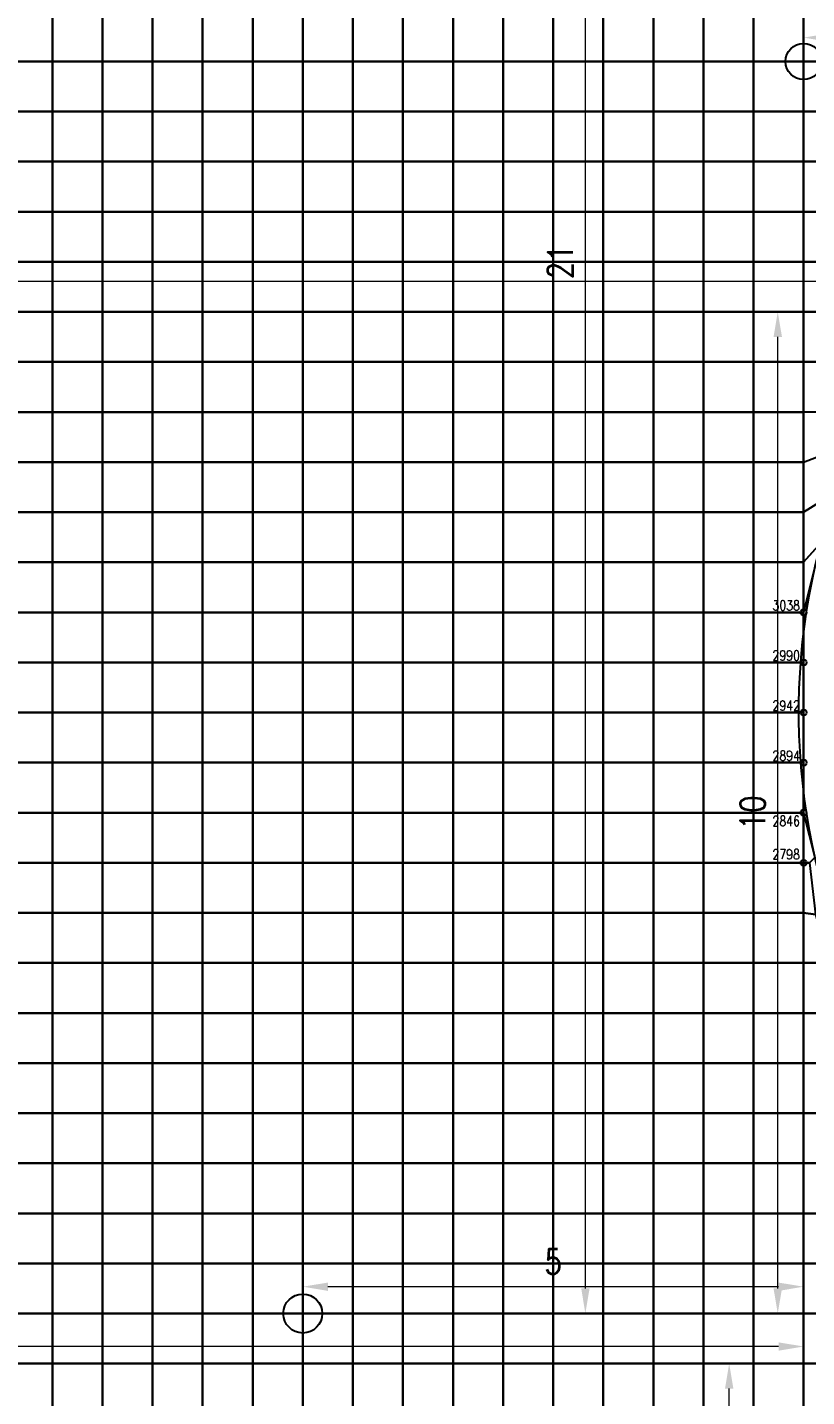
# Model space of a CAD drawing. Header units: millimetres. Extents: x -66 to 79, y -30 to 113.
# Drawn here: x -14.25 to -6.47, y 84.82 to 98.49 of the extents above; entities that cross this region are included whole.
import ezdxf

# ---------------------------------------------------------------- set-up
doc = ezdxf.new("R2010")
doc.units = ezdxf.units.MM
doc.layers.get('Defpoints').update_dxf_attribs({"color": 181})
for name, color, linetype in [('interface_blocks', 240, 'Continuous'), ('Main_blokcs', 3, 'Continuous'), ('master_slave_nodes', 11, 'Continuous'), ('reg_small', 4, 'Continuous'), ('Stitch', 10, 'Continuous')]:
    doc.layers.add(name, color=color, linetype=linetype)
doc.styles.add('ROMANS', font='ROMANS.shx', dxfattribs={"width": 0.8})
doc.dimstyles.new('DIM_0.1', dxfattribs={"dimscale": 0.1, "dimtxt": 2.5, "dimasz": 2.5, "dimexe": 1.25, "dimexo": 1.25, "dimgap": 1.25, "dimtad": 1, "dimdec": 3, "dimzin": 11, "dimdsep": 46, "dimtxsty": 'ROMANS', "dimcen": 0, "dimclrd": 1, "dimclre": 1, "dimclrt": 7, "dimadec": 4, "dimazin": 3, "dimtfac": 1, "dimtdec": 3, "dimtofl": 0, "dimtmove": 2, "dimatfit": 3, "dimfxl": 1, "dimfrac": 2, "dimtolj": 1, "dimtzin": 11, "dimlwd": 0, "dimlwe": 0, "dimarcsym": 0})

# ---------------------------------------------------------------- blocks, each defined once
blk = doc.blocks.new('*D13')
at = {"color": 1, "lineweight": 0, "transparency": 16777216}
for p, q in [((-6.625, 85.151), (-7.368, 85.151)), ((-7.243, 76.401), (-7.243, 84.901)), ((-6.625, 76.151), (-7.368, 76.151))]:
    blk.add_line(p, q, dxfattribs=at)
at = {"color": 1, "transparency": 16777216}
for points in [[(-7.285, 84.901), (-7.201, 84.901), (-7.243, 85.151)], [(-7.285, 76.401), (-7.201, 76.401), (-7.243, 76.151)]]:
    blk.add_solid(points, dxfattribs=at)
at = {"layer": 'Defpoints', "color": 0, "transparency": 16777216}
for p in [(-7.243, 85.151), (-6.5, 85.151), (-6.5, 76.151)]:
    blk.add_point(p, dxfattribs=at)
at = {"color": 7, "transparency": 16777216, "insert": (-7.493, 80.651), "char_height": 0.25, "attachment_point": 5, "rotation": 90, "style": 'ROMANS'}
blk.add_mtext('\\A1;9', dxfattribs=at)
blk = doc.blocks.new('*D14')
at = {"color": 1, "lineweight": 0, "transparency": 16777216}
for p, q in [((-6.5, 98.276), (-6.5, 98.514)), ((0, 98.276), (0, 98.514)), ((-6.25, 98.389), (-0.25, 98.389))]:
    blk.add_line(p, q, dxfattribs=at)
at = {"color": 1, "transparency": 16777216}
for points in [[(-6.25, 98.43), (-6.25, 98.347), (-6.5, 98.389)], [(-0.25, 98.43), (-0.25, 98.347), (0, 98.389)]]:
    blk.add_solid(points, dxfattribs=at)
at = {"layer": 'Defpoints', "color": 0, "transparency": 16777216}
for p in [(0, 98.389), (-6.5, 98.151), (0, 98.151)]:
    blk.add_point(p, dxfattribs=at)
at = {"color": 7, "transparency": 16777216, "insert": (-3.25, 98.639), "char_height": 0.25, "attachment_point": 5, "style": 'ROMANS'}
blk.add_mtext('\\A1;6.5', dxfattribs=at)
blk = doc.blocks.new('*D21')
at = {"color": 1, "lineweight": 0, "transparency": 16777216}
for p, q in [((-6.625, 95.651), (-6.883, 95.651)), ((-6.758, 85.901), (-6.758, 95.401)), ((-6.625, 85.651), (-6.883, 85.651))]:
    blk.add_line(p, q, dxfattribs=at)
at = {"color": 1, "transparency": 16777216}
for points in [[(-6.8, 95.401), (-6.716, 95.401), (-6.758, 95.651)], [(-6.8, 85.901), (-6.716, 85.901), (-6.758, 85.651)]]:
    blk.add_solid(points, dxfattribs=at)
at = {"layer": 'Defpoints', "color": 0, "transparency": 16777216}
for p in [(-6.758, 95.651), (-6.5, 95.651), (-6.5, 85.651)]:
    blk.add_point(p, dxfattribs=at)
at = {"color": 7, "transparency": 16777216, "insert": (-7.008, 90.651), "char_height": 0.25, "attachment_point": 5, "rotation": 90, "style": 'ROMANS'}
blk.add_mtext('\\A1;10', dxfattribs=at)
blk = doc.blocks.new('*D25')
at = {"color": 1, "lineweight": 0, "transparency": 16777216}
for p, q in [((-30, 85.526), (-30, 85.197)), ((-6.5, 85.526), (-6.5, 85.197)), ((-6.75, 85.322), (-29.75, 85.322))]:
    blk.add_line(p, q, dxfattribs=at)
at = {"color": 1, "transparency": 16777216}
for points in [[(-29.75, 85.363), (-29.75, 85.28), (-30, 85.322)], [(-6.75, 85.363), (-6.75, 85.28), (-6.5, 85.322)]]:
    blk.add_solid(points, dxfattribs=at)
at = {"layer": 'Defpoints', "color": 0, "transparency": 16777216}
for p in [(-30, 85.651), (-6.5, 85.651), (-30, 85.322)]:
    blk.add_point(p, dxfattribs=at)
at = {"color": 7, "transparency": 16777216, "insert": (-18.25, 85.572), "char_height": 0.25, "attachment_point": 5, "style": 'ROMANS'}
blk.add_mtext('\\A1;23.5', dxfattribs=at)
blk = doc.blocks.new('*D38')
at = {"color": 1, "lineweight": 0, "transparency": 16777216}
for p, q in [((-30, 96.026), (-30, 95.831)), ((-5, 96.026), (-5, 95.831)), ((-29.75, 95.956), (-5.25, 95.956))]:
    blk.add_line(p, q, dxfattribs=at)
at = {"color": 1, "transparency": 16777216}
for points in [[(-29.75, 95.997), (-29.75, 95.914), (-30, 95.956)], [(-5.25, 95.997), (-5.25, 95.914), (-5, 95.956)]]:
    blk.add_solid(points, dxfattribs=at)
at = {"layer": 'Defpoints', "color": 0, "transparency": 16777216}
for p in [(-30, 96.151), (-5, 96.151), (-5, 95.956)]:
    blk.add_point(p, dxfattribs=at)
at = {"color": 7, "transparency": 16777216, "insert": (-17.5, 96.206), "char_height": 0.25, "attachment_point": 5, "style": 'ROMANS'}
blk.add_mtext('\\A1;25', dxfattribs=at)
blk = doc.blocks.new('*D39')
at = {"layer": 'Defpoints', "color": 0, "transparency": 16777216}
for p in [(-11.5, 85.919), (-11.5, 85.651), (-6.5, 85.651)]:
    blk.add_point(p, dxfattribs=at)
at = {"layer": 'master_slave_nodes', "color": 1, "lineweight": 0, "transparency": 16777216}
for p, q in [((-11.5, 85.776), (-11.5, 86.044)), ((-6.5, 85.776), (-6.5, 86.044)), ((-6.75, 85.919), (-11.25, 85.919))]:
    blk.add_line(p, q, dxfattribs=at)
at = {"layer": 'master_slave_nodes', "color": 1, "transparency": 16777216}
for points in [[(-11.25, 85.96), (-11.25, 85.877), (-11.5, 85.919)], [(-6.75, 85.96), (-6.75, 85.877), (-6.5, 85.919)]]:
    blk.add_solid(points, dxfattribs=at)
at = {"layer": 'master_slave_nodes', "color": 7, "transparency": 16777216, "insert": (-9, 86.169), "char_height": 0.25, "attachment_point": 5, "style": 'ROMANS'}
blk.add_mtext('\\A1;5', dxfattribs=at)
blk = doc.blocks.new('*D40')
at = {"layer": 'Defpoints', "color": 0, "transparency": 16777216}
for p in [(-8.679, 106.651), (-6.5, 106.651), (-6.5, 85.651)]:
    blk.add_point(p, dxfattribs=at)
at = {"layer": 'master_slave_nodes', "color": 1, "lineweight": 0, "transparency": 16777216}
for p, q in [((-6.625, 106.651), (-8.804, 106.651)), ((-8.679, 85.901), (-8.679, 106.401)), ((-6.625, 85.651), (-8.804, 85.651))]:
    blk.add_line(p, q, dxfattribs=at)
at = {"layer": 'master_slave_nodes', "color": 1, "transparency": 16777216}
for points in [[(-8.72, 106.401), (-8.637, 106.401), (-8.679, 106.651)], [(-8.72, 85.901), (-8.637, 85.901), (-8.679, 85.651)]]:
    blk.add_solid(points, dxfattribs=at)
at = {"layer": 'master_slave_nodes', "color": 7, "transparency": 16777216, "insert": (-8.929, 96.151), "char_height": 0.25, "attachment_point": 5, "rotation": 90, "style": 'ROMANS'}
blk.add_mtext('\\A1;21', dxfattribs=at)

msp = doc.modelspace()

# ---------------------------------------------------------------- hatches: boundary and pattern name
at = {"layer": 'interface_blocks'}
h = msp.add_hatch(dxfattribs=at)
h.set_pattern_fill('ANGLE', color=256)
h.set_pattern_definition([(0, (0, 66.651), (0, 6.985), [5.08, -1.905]), (90, (0, 66.651), (-6.985, 4e-16), [5.08, -1.905])])
h.paths.add_polyline_path([(-6.4149, 90.191, -0.0889675), (-6.4176, 90.2011), (-7, 90.1508), (-6.5, 90.1508)])

# ---------------------------------------------------------------- linework, layer by layer
for points in [[(-14.5, 98.6508), (-14, 98.6508), (-14, 98.1508), (-14.5, 98.1508)], [(-14, 98.6508), (-13.5, 98.6508), (-13.5, 98.1508), (-14, 98.1508)], [(-13.5, 98.6508), (-13, 98.6508), (-13, 98.1508), (-13.5, 98.1508)], [(-13, 98.6508), (-12.5, 98.6508), (-12.5, 98.1508), (-13, 98.1508)], [(-12.5, 98.6508), (-12, 98.6508), (-12, 98.1508), (-12.5, 98.1508)], [(-12, 98.6508), (-11.5, 98.6508), (-11.5, 98.1508), (-12, 98.1508)], [(-11.5, 98.6508), (-11, 98.6508), (-11, 98.1508), (-11.5, 98.1508)], [(-11, 98.6508), (-10.5, 98.6508), (-10.5, 98.1508), (-11, 98.1508)], [(-10.5, 98.6508), (-10, 98.6508), (-10, 98.1508), (-10.5, 98.1508)], [(-10, 98.6508), (-9.5, 98.6508), (-9.5, 98.1508), (-10, 98.1508)], [(-9.5, 98.6508), (-9, 98.6508), (-9, 98.1508), (-9.5, 98.1508)], [(-9, 98.6508), (-8.5, 98.6508), (-8.5, 98.1508), (-9, 98.1508)], [(-8.5, 98.6508), (-8, 98.6508), (-8, 98.1508), (-8.5, 98.1508)], [(-8, 98.6508), (-7.5, 98.6508), (-7.5, 98.1508), (-8, 98.1508)], [(-7.5, 98.6508), (-7, 98.6508), (-7, 98.1508), (-7.5, 98.1508)], [(-6.5, 98.6508), (-6, 98.6508), (-6, 98.1508), (-6.5, 98.1508)], [(-14.5, 98.1508), (-14, 98.1508), (-14, 97.6508), (-14.5, 97.6508)], [(-14, 98.1508), (-13.5, 98.1508), (-13.5, 97.6508), (-14, 97.6508)], [(-13.5, 98.1508), (-13, 98.1508), (-13, 97.6508), (-13.5, 97.6508)], [(-13, 98.1508), (-12.5, 98.1508), (-12.5, 97.6508), (-13, 97.6508)], [(-12.5, 98.1508), (-12, 98.1508), (-12, 97.6508), (-12.5, 97.6508)], [(-12, 98.1508), (-11.5, 98.1508), (-11.5, 97.6508), (-12, 97.6508)], [(-11.5, 98.1508), (-11, 98.1508), (-11, 97.6508), (-11.5, 97.6508)], [(-11, 98.1508), (-10.5, 98.1508), (-10.5, 97.6508), (-11, 97.6508)], [(-10.5, 98.1508), (-10, 98.1508), (-10, 97.6508), (-10.5, 97.6508)], [(-10, 98.1508), (-9.5, 98.1508), (-9.5, 97.6508), (-10, 97.6508)], [(-9.5, 98.1508), (-9, 98.1508), (-9, 97.6508), (-9.5, 97.6508)], [(-9, 98.1508), (-8.5, 98.1508), (-8.5, 97.6508), (-9, 97.6508)], [(-8.5, 98.1508), (-8, 98.1508), (-8, 97.6508), (-8.5, 97.6508)], [(-8, 98.1508), (-7.5, 98.1508), (-7.5, 97.6508), (-8, 97.6508)], [(-7.5, 98.1508), (-7, 98.1508), (-7, 97.6508), (-7.5, 97.6508)], [(-14.5, 97.6508), (-14, 97.6508), (-14, 97.1508), (-14.5, 97.1508)], [(-14, 97.6508), (-13.5, 97.6508), (-13.5, 97.1508), (-14, 97.1508)], [(-13.5, 97.6508), (-13, 97.6508), (-13, 97.1508), (-13.5, 97.1508)], [(-13, 97.6508), (-12.5, 97.6508), (-12.5, 97.1508), (-13, 97.1508)], [(-12.5, 97.6508), (-12, 97.6508), (-12, 97.1508), (-12.5, 97.1508)], [(-12, 97.6508), (-11.5, 97.6508), (-11.5, 97.1508), (-12, 97.1508)], [(-11.5, 97.6508), (-11, 97.6508), (-11, 97.1508), (-11.5, 97.1508)], [(-11, 97.6508), (-10.5, 97.6508), (-10.5, 97.1508), (-11, 97.1508)], [(-10.5, 97.6508), (-10, 97.6508), (-10, 97.1508), (-10.5, 97.1508)], [(-10, 97.6508), (-9.5, 97.6508), (-9.5, 97.1508), (-10, 97.1508)], [(-9.5, 97.6508), (-9, 97.6508), (-9, 97.1508), (-9.5, 97.1508)], [(-9, 97.6508), (-8.5, 97.6508), (-8.5, 97.1508), (-9, 97.1508)], [(-8.5, 97.6508), (-8, 97.6508), (-8, 97.1508), (-8.5, 97.1508)], [(-8, 97.6508), (-7.5, 97.6508), (-7.5, 97.1508), (-8, 97.1508)], [(-7.5, 97.6508), (-7, 97.6508), (-7, 97.1508), (-7.5, 97.1508)], [(-14.5, 97.1508), (-14, 97.1508), (-14, 96.6508), (-14.5, 96.6508)], [(-14, 97.1508), (-13.5, 97.1508), (-13.5, 96.6508), (-14, 96.6508)], [(-13.5, 97.1508), (-13, 97.1508), (-13, 96.6508), (-13.5, 96.6508)], [(-13, 97.1508), (-12.5, 97.1508), (-12.5, 96.6508), (-13, 96.6508)], [(-12.5, 97.1508), (-12, 97.1508), (-12, 96.6508), (-12.5, 96.6508)], [(-12, 97.1508), (-11.5, 97.1508), (-11.5, 96.6508), (-12, 96.6508)], [(-11.5, 97.1508), (-11, 97.1508), (-11, 96.6508), (-11.5, 96.6508)], [(-11, 97.1508), (-10.5, 97.1508), (-10.5, 96.6508), (-11, 96.6508)], [(-10.5, 97.1508), (-10, 97.1508), (-10, 96.6508), (-10.5, 96.6508)], [(-10, 97.1508), (-9.5, 97.1508), (-9.5, 96.6508), (-10, 96.6508)], [(-9.5, 97.1508), (-9, 97.1508), (-9, 96.6508), (-9.5, 96.6508)], [(-9, 97.1508), (-8.5, 97.1508), (-8.5, 96.6508), (-9, 96.6508)], [(-8.5, 97.1508), (-8, 97.1508), (-8, 96.6508), (-8.5, 96.6508)], [(-8, 97.1508), (-7.5, 97.1508), (-7.5, 96.6508), (-8, 96.6508)], [(-7.5, 97.1508), (-7, 97.1508), (-7, 96.6508), (-7.5, 96.6508)], [(-14.5, 96.6508), (-14, 96.6508), (-14, 96.1508), (-14.5, 96.1508)], [(-14, 96.6508), (-13.5, 96.6508), (-13.5, 96.1508), (-14, 96.1508)], [(-13.5, 96.6508), (-13, 96.6508), (-13, 96.1508), (-13.5, 96.1508)], [(-13, 96.6508), (-12.5, 96.6508), (-12.5, 96.1508), (-13, 96.1508)], [(-12.5, 96.6508), (-12, 96.6508), (-12, 96.1508), (-12.5, 96.1508)], [(-12, 96.6508), (-11.5, 96.6508), (-11.5, 96.1508), (-12, 96.1508)], [(-11.5, 96.6508), (-11, 96.6508), (-11, 96.1508), (-11.5, 96.1508)], [(-11, 96.6508), (-10.5, 96.6508), (-10.5, 96.1508), (-11, 96.1508)], [(-10.5, 96.6508), (-10, 96.6508), (-10, 96.1508), (-10.5, 96.1508)], [(-10, 96.6508), (-9.5, 96.6508), (-9.5, 96.1508), (-10, 96.1508)], [(-9.5, 96.6508), (-9, 96.6508), (-9, 96.1508), (-9.5, 96.1508)], [(-9, 96.6508), (-8.5, 96.6508), (-8.5, 96.1508), (-9, 96.1508)], [(-8.5, 96.6508), (-8, 96.6508), (-8, 96.1508), (-8.5, 96.1508)], [(-8, 96.6508), (-7.5, 96.6508), (-7.5, 96.1508), (-8, 96.1508)], [(-7.5, 96.6508), (-7, 96.6508), (-7, 96.1508), (-7.5, 96.1508)], [(-14.5, 96.1508), (-14, 96.1508), (-14, 95.6508), (-14.5, 95.6508)], [(-14, 96.1508), (-13.5, 96.1508), (-13.5, 95.6508), (-14, 95.6508)], [(-13.5, 96.1508), (-13, 96.1508), (-13, 95.6508), (-13.5, 95.6508)], [(-13, 96.1508), (-12.5, 96.1508), (-12.5, 95.6508), (-13, 95.6508)], [(-12.5, 96.1508), (-12, 96.1508), (-12, 95.6508), (-12.5, 95.6508)], [(-12, 96.1508), (-11.5, 96.1508), (-11.5, 95.6508), (-12, 95.6508)], [(-11.5, 96.1508), (-11, 96.1508), (-11, 95.6508), (-11.5, 95.6508)], [(-11, 96.1508), (-10.5, 96.1508), (-10.5, 95.6508), (-11, 95.6508)], [(-10.5, 96.1508), (-10, 96.1508), (-10, 95.6508), (-10.5, 95.6508)], [(-10, 96.1508), (-9.5, 96.1508), (-9.5, 95.6508), (-10, 95.6508)], [(-9.5, 96.1508), (-9, 96.1508), (-9, 95.6508), (-9.5, 95.6508)], [(-9, 96.1508), (-8.5, 96.1508), (-8.5, 95.6508), (-9, 95.6508)], [(-8.5, 96.1508), (-8, 96.1508), (-8, 95.6508), (-8.5, 95.6508)], [(-8, 96.1508), (-7.5, 96.1508), (-7.5, 95.6508), (-8, 95.6508)], [(-7.5, 96.1508), (-7, 96.1508), (-7, 95.6508), (-7.5, 95.6508)], [(-14.5, 95.6508), (-14, 95.6508), (-14, 95.1508), (-14.5, 95.1508)], [(-14, 95.6508), (-13.5, 95.6508), (-13.5, 95.1508), (-14, 95.1508)], [(-13.5, 95.6508), (-13, 95.6508), (-13, 95.1508), (-13.5, 95.1508)], [(-13, 95.6508), (-12.5, 95.6508), (-12.5, 95.1508), (-13, 95.1508)], [(-12.5, 95.6508), (-12, 95.6508), (-12, 95.1508), (-12.5, 95.1508)], [(-12, 95.6508), (-11.5, 95.6508), (-11.5, 95.1508), (-12, 95.1508)], [(-11.5, 95.6508), (-11, 95.6508), (-11, 95.1508), (-11.5, 95.1508)], [(-11, 95.6508), (-10.5, 95.6508), (-10.5, 95.1508), (-11, 95.1508)], [(-10.5, 95.6508), (-10, 95.6508), (-10, 95.1508), (-10.5, 95.1508)], [(-10, 95.6508), (-9.5, 95.6508), (-9.5, 95.1508), (-10, 95.1508)], [(-9.5, 95.6508), (-9, 95.6508), (-9, 95.1508), (-9.5, 95.1508)], [(-9, 95.6508), (-8.5, 95.6508), (-8.5, 95.1508), (-9, 95.1508)], [(-8.5, 95.6508), (-8, 95.6508), (-8, 95.1508), (-8.5, 95.1508)], [(-8, 95.6508), (-7.5, 95.6508), (-7.5, 95.1508), (-8, 95.1508)], [(-7.5, 95.6508), (-7, 95.6508), (-7, 95.1508), (-7.5, 95.1508)], [(-7, 95.6508), (-6.5, 95.6508), (-6.5, 95.1508), (-7, 95.1508)], [(-14.5, 95.1508), (-14, 95.1508), (-14, 94.6508), (-14.5, 94.6508)], [(-14, 95.1508), (-13.5, 95.1508), (-13.5, 94.6508), (-14, 94.6508)], [(-13.5, 95.1508), (-13, 95.1508), (-13, 94.6508), (-13.5, 94.6508)], [(-13, 95.1508), (-12.5, 95.1508), (-12.5, 94.6508), (-13, 94.6508)], [(-12.5, 95.1508), (-12, 95.1508), (-12, 94.6508), (-12.5, 94.6508)], [(-12, 95.1508), (-11.5, 95.1508), (-11.5, 94.6508), (-12, 94.6508)], [(-11.5, 95.1508), (-11, 95.1508), (-11, 94.6508), (-11.5, 94.6508)], [(-11, 95.1508), (-10.5, 95.1508), (-10.5, 94.6508), (-11, 94.6508)], [(-10.5, 95.1508), (-10, 95.1508), (-10, 94.6508), (-10.5, 94.6508)], [(-10, 95.1508), (-9.5, 95.1508), (-9.5, 94.6508), (-10, 94.6508)], [(-9.5, 95.1508), (-9, 95.1508), (-9, 94.6508), (-9.5, 94.6508)], [(-9, 95.1508), (-8.5, 95.1508), (-8.5, 94.6508), (-9, 94.6508)], [(-8.5, 95.1508), (-8, 95.1508), (-8, 94.6508), (-8.5, 94.6508)], [(-8, 95.1508), (-7.5, 95.1508), (-7.5, 94.6508), (-8, 94.6508)], [(-7.5, 95.1508), (-7, 95.1508), (-7, 94.6508), (-7.5, 94.6508)], [(-7, 95.1508), (-6.5, 95.1508), (-6.5, 94.6508), (-7, 94.6508)], [(-14.5, 94.6508), (-14, 94.6508), (-14, 94.1508), (-14.5, 94.1508)], [(-14, 94.6508), (-13.5, 94.6508), (-13.5, 94.1508), (-14, 94.1508)], [(-13.5, 94.6508), (-13, 94.6508), (-13, 94.1508), (-13.5, 94.1508)], [(-13, 94.6508), (-12.5, 94.6508), (-12.5, 94.1508), (-13, 94.1508)], [(-12.5, 94.6508), (-12, 94.6508), (-12, 94.1508), (-12.5, 94.1508)], [(-12, 94.6508), (-11.5, 94.6508), (-11.5, 94.1508), (-12, 94.1508)], [(-11.5, 94.6508), (-11, 94.6508), (-11, 94.1508), (-11.5, 94.1508)], [(-11, 94.6508), (-10.5, 94.6508), (-10.5, 94.1508), (-11, 94.1508)], [(-10.5, 94.6508), (-10, 94.6508), (-10, 94.1508), (-10.5, 94.1508)], [(-10, 94.6508), (-9.5, 94.6508), (-9.5, 94.1508), (-10, 94.1508)], [(-9.5, 94.6508), (-9, 94.6508), (-9, 94.1508), (-9.5, 94.1508)], [(-9, 94.6508), (-8.5, 94.6508), (-8.5, 94.1508), (-9, 94.1508)], [(-8.5, 94.6508), (-8, 94.6508), (-8, 94.1508), (-8.5, 94.1508)], [(-8, 94.6508), (-7.5, 94.6508), (-7.5, 94.1508), (-8, 94.1508)], [(-7.5, 94.6508), (-7, 94.6508), (-7, 94.1508), (-7.5, 94.1508)], [(-7, 94.6508), (-6.5, 94.6508), (-6.5, 94.1508), (-7, 94.1508)], [(-14.5, 94.1508), (-14, 94.1508), (-14, 93.6508), (-14.5, 93.6508)], [(-14, 94.1508), (-13.5, 94.1508), (-13.5, 93.6508), (-14, 93.6508)], [(-13.5, 94.1508), (-13, 94.1508), (-13, 93.6508), (-13.5, 93.6508)], [(-13, 94.1508), (-12.5, 94.1508), (-12.5, 93.6508), (-13, 93.6508)], [(-12.5, 94.1508), (-12, 94.1508), (-12, 93.6508), (-12.5, 93.6508)], [(-12, 94.1508), (-11.5, 94.1508), (-11.5, 93.6508), (-12, 93.6508)], [(-11.5, 94.1508), (-11, 94.1508), (-11, 93.6508), (-11.5, 93.6508)], [(-11, 94.1508), (-10.5, 94.1508), (-10.5, 93.6508), (-11, 93.6508)], [(-10.5, 94.1508), (-10, 94.1508), (-10, 93.6508), (-10.5, 93.6508)], [(-10, 94.1508), (-9.5, 94.1508), (-9.5, 93.6508), (-10, 93.6508)], [(-9.5, 94.1508), (-9, 94.1508), (-9, 93.6508), (-9.5, 93.6508)], [(-9, 94.1508), (-8.5, 94.1508), (-8.5, 93.6508), (-9, 93.6508)], [(-8.5, 94.1508), (-8, 94.1508), (-8, 93.6508), (-8.5, 93.6508)], [(-8, 94.1508), (-7.5, 94.1508), (-7.5, 93.6508), (-8, 93.6508)], [(-7.5, 94.1508), (-7, 94.1508), (-7, 93.6508), (-7.5, 93.6508)], [(-7, 94.1508), (-6.5, 94.1508), (-6.5, 93.6508), (-7, 93.6508)], [(-14.5, 93.6508), (-14, 93.6508), (-14, 93.1508), (-14.5, 93.1508)], [(-14, 93.6508), (-13.5, 93.6508), (-13.5, 93.1508), (-14, 93.1508)], [(-13.5, 93.6508), (-13, 93.6508), (-13, 93.1508), (-13.5, 93.1508)], [(-13, 93.6508), (-12.5, 93.6508), (-12.5, 93.1508), (-13, 93.1508)], [(-12.5, 93.6508), (-12, 93.6508), (-12, 93.1508), (-12.5, 93.1508)], [(-12, 93.6508), (-11.5, 93.6508), (-11.5, 93.1508), (-12, 93.1508)], [(-11.5, 93.6508), (-11, 93.6508), (-11, 93.1508), (-11.5, 93.1508)], [(-11, 93.6508), (-10.5, 93.6508), (-10.5, 93.1508), (-11, 93.1508)], [(-10.5, 93.6508), (-10, 93.6508), (-10, 93.1508), (-10.5, 93.1508)], [(-10, 93.6508), (-9.5, 93.6508), (-9.5, 93.1508), (-10, 93.1508)], [(-9.5, 93.6508), (-9, 93.6508), (-9, 93.1508), (-9.5, 93.1508)], [(-9, 93.6508), (-8.5, 93.6508), (-8.5, 93.1508), (-9, 93.1508)], [(-8.5, 93.6508), (-8, 93.6508), (-8, 93.1508), (-8.5, 93.1508)], [(-8, 93.6508), (-7.5, 93.6508), (-7.5, 93.1508), (-8, 93.1508)], [(-7.5, 93.6508), (-7, 93.6508), (-7, 93.1508), (-7.5, 93.1508)], [(-7, 93.6508), (-6.5, 93.6508), (-6.5, 93.1508), (-7, 93.1508)], [(-14.5, 93.1508), (-14, 93.1508), (-14, 92.6508), (-14.5, 92.6508)], [(-14, 93.1508), (-13.5, 93.1508), (-13.5, 92.6508), (-14, 92.6508)], [(-13.5, 93.1508), (-13, 93.1508), (-13, 92.6508), (-13.5, 92.6508)], [(-13, 93.1508), (-12.5, 93.1508), (-12.5, 92.6508), (-13, 92.6508)], [(-12.5, 93.1508), (-12, 93.1508), (-12, 92.6508), (-12.5, 92.6508)], [(-12, 93.1508), (-11.5, 93.1508), (-11.5, 92.6508), (-12, 92.6508)], [(-11.5, 93.1508), (-11, 93.1508), (-11, 92.6508), (-11.5, 92.6508)], [(-11, 93.1508), (-10.5, 93.1508), (-10.5, 92.6508), (-11, 92.6508)], [(-10.5, 93.1508), (-10, 93.1508), (-10, 92.6508), (-10.5, 92.6508)], [(-10, 93.1508), (-9.5, 93.1508), (-9.5, 92.6508), (-10, 92.6508)], [(-9.5, 93.1508), (-9, 93.1508), (-9, 92.6508), (-9.5, 92.6508)], [(-9, 93.1508), (-8.5, 93.1508), (-8.5, 92.6508), (-9, 92.6508)], [(-8.5, 93.1508), (-8, 93.1508), (-8, 92.6508), (-8.5, 92.6508)], [(-8, 93.1508), (-7.5, 93.1508), (-7.5, 92.6508), (-8, 92.6508)], [(-7.5, 93.1508), (-7, 93.1508), (-7, 92.6508), (-7.5, 92.6508)], [(-7, 93.1508), (-6.5, 93.1508), (-6.5, 92.6508), (-7, 92.6508)], [(-14.5, 92.6508), (-14, 92.6508), (-14, 92.1508), (-14.5, 92.1508)], [(-14, 92.6508), (-13.5, 92.6508), (-13.5, 92.1508), (-14, 92.1508)], [(-13.5, 92.6508), (-13, 92.6508), (-13, 92.1508), (-13.5, 92.1508)], [(-13, 92.6508), (-12.5, 92.6508), (-12.5, 92.1508), (-13, 92.1508)], [(-12.5, 92.6508), (-12, 92.6508), (-12, 92.1508), (-12.5, 92.1508)], [(-12, 92.6508), (-11.5, 92.6508), (-11.5, 92.1508), (-12, 92.1508)], [(-11.5, 92.6508), (-11, 92.6508), (-11, 92.1508), (-11.5, 92.1508)], [(-11, 92.6508), (-10.5, 92.6508), (-10.5, 92.1508), (-11, 92.1508)], [(-10.5, 92.6508), (-10, 92.6508), (-10, 92.1508), (-10.5, 92.1508)], [(-10, 92.6508), (-9.5, 92.6508), (-9.5, 92.1508), (-10, 92.1508)], [(-9.5, 92.6508), (-9, 92.6508), (-9, 92.1508), (-9.5, 92.1508)], [(-9, 92.6508), (-8.5, 92.6508), (-8.5, 92.1508), (-9, 92.1508)], [(-8.5, 92.6508), (-8, 92.6508), (-8, 92.1508), (-8.5, 92.1508)], [(-8, 92.6508), (-7.5, 92.6508), (-7.5, 92.1508), (-8, 92.1508)], [(-7.5, 92.6508), (-7, 92.6508), (-7, 92.1508), (-7.5, 92.1508)], [(-7, 92.6508), (-6.5, 92.6508), (-6.5, 92.1508), (-7, 92.1508)], [(-14.5, 92.1508), (-14, 92.1508), (-14, 91.6508), (-14.5, 91.6508)], [(-14, 92.1508), (-13.5, 92.1508), (-13.5, 91.6508), (-14, 91.6508)], [(-13.5, 92.1508), (-13, 92.1508), (-13, 91.6508), (-13.5, 91.6508)], [(-13, 92.1508), (-12.5, 92.1508), (-12.5, 91.6508), (-13, 91.6508)], [(-12.5, 92.1508), (-12, 92.1508), (-12, 91.6508), (-12.5, 91.6508)], [(-12, 92.1508), (-11.5, 92.1508), (-11.5, 91.6508), (-12, 91.6508)], [(-11.5, 92.1508), (-11, 92.1508), (-11, 91.6508), (-11.5, 91.6508)], [(-11, 92.1508), (-10.5, 92.1508), (-10.5, 91.6508), (-11, 91.6508)], [(-10.5, 92.1508), (-10, 92.1508), (-10, 91.6508), (-10.5, 91.6508)], [(-10, 92.1508), (-9.5, 92.1508), (-9.5, 91.6508), (-10, 91.6508)], [(-9.5, 92.1508), (-9, 92.1508), (-9, 91.6508), (-9.5, 91.6508)], [(-9, 92.1508), (-8.5, 92.1508), (-8.5, 91.6508), (-9, 91.6508)], [(-8.5, 92.1508), (-8, 92.1508), (-8, 91.6508), (-8.5, 91.6508)], [(-8, 92.1508), (-7.5, 92.1508), (-7.5, 91.6508), (-8, 91.6508)], [(-7.5, 92.1508), (-7, 92.1508), (-7, 91.6508), (-7.5, 91.6508)], [(-7, 92.1508), (-6.5, 92.1508), (-6.5, 91.6508), (-7, 91.6508)], [(-14.5, 91.6508), (-14, 91.6508), (-14, 91.1508), (-14.5, 91.1508)], [(-14, 91.6508), (-13.5, 91.6508), (-13.5, 91.1508), (-14, 91.1508)], [(-13.5, 91.6508), (-13, 91.6508), (-13, 91.1508), (-13.5, 91.1508)], [(-13, 91.6508), (-12.5, 91.6508), (-12.5, 91.1508), (-13, 91.1508)], [(-12.5, 91.6508), (-12, 91.6508), (-12, 91.1508), (-12.5, 91.1508)], [(-12, 91.6508), (-11.5, 91.6508), (-11.5, 91.1508), (-12, 91.1508)], [(-11.5, 91.6508), (-11, 91.6508), (-11, 91.1508), (-11.5, 91.1508)], [(-11, 91.6508), (-10.5, 91.6508), (-10.5, 91.1508), (-11, 91.1508)], [(-10.5, 91.6508), (-10, 91.6508), (-10, 91.1508), (-10.5, 91.1508)], [(-10, 91.6508), (-9.5, 91.6508), (-9.5, 91.1508), (-10, 91.1508)], [(-9.5, 91.6508), (-9, 91.6508), (-9, 91.1508), (-9.5, 91.1508)], [(-9, 91.6508), (-8.5, 91.6508), (-8.5, 91.1508), (-9, 91.1508)], [(-8.5, 91.6508), (-8, 91.6508), (-8, 91.1508), (-8.5, 91.1508)], [(-8, 91.6508), (-7.5, 91.6508), (-7.5, 91.1508), (-8, 91.1508)], [(-7.5, 91.6508), (-7, 91.6508), (-7, 91.1508), (-7.5, 91.1508)], [(-7, 91.6508), (-6.5, 91.6508), (-6.5, 91.1508), (-7, 91.1508)], [(-14.5, 91.1508), (-14, 91.1508), (-14, 90.6508), (-14.5, 90.6508)], [(-14, 91.1508), (-13.5, 91.1508), (-13.5, 90.6508), (-14, 90.6508)], [(-13.5, 91.1508), (-13, 91.1508), (-13, 90.6508), (-13.5, 90.6508)], [(-13, 91.1508), (-12.5, 91.1508), (-12.5, 90.6508), (-13, 90.6508)], [(-12.5, 91.1508), (-12, 91.1508), (-12, 90.6508), (-12.5, 90.6508)], [(-12, 91.1508), (-11.5, 91.1508), (-11.5, 90.6508), (-12, 90.6508)], [(-11.5, 91.1508), (-11, 91.1508), (-11, 90.6508), (-11.5, 90.6508)], [(-11, 91.1508), (-10.5, 91.1508), (-10.5, 90.6508), (-11, 90.6508)], [(-10.5, 91.1508), (-10, 91.1508), (-10, 90.6508), (-10.5, 90.6508)], [(-10, 91.1508), (-9.5, 91.1508), (-9.5, 90.6508), (-10, 90.6508)], [(-9.5, 91.1508), (-9, 91.1508), (-9, 90.6508), (-9.5, 90.6508)], [(-9, 91.1508), (-8.5, 91.1508), (-8.5, 90.6508), (-9, 90.6508)], [(-8.5, 91.1508), (-8, 91.1508), (-8, 90.6508), (-8.5, 90.6508)], [(-8, 91.1508), (-7.5, 91.1508), (-7.5, 90.6508), (-8, 90.6508)], [(-7.5, 91.1508), (-7, 91.1508), (-7, 90.6508), (-7.5, 90.6508)], [(-7, 91.1508), (-6.5, 91.1508), (-6.5, 90.6508), (-7, 90.6508)], [(-14.5, 90.6508), (-14, 90.6508), (-14, 90.1508), (-14.5, 90.1508)], [(-14, 90.6508), (-13.5, 90.6508), (-13.5, 90.1508), (-14, 90.1508)], [(-13.5, 90.6508), (-13, 90.6508), (-13, 90.1508), (-13.5, 90.1508)], [(-13, 90.6508), (-12.5, 90.6508), (-12.5, 90.1508), (-13, 90.1508)], [(-12.5, 90.6508), (-12, 90.6508), (-12, 90.1508), (-12.5, 90.1508)], [(-12, 90.6508), (-11.5, 90.6508), (-11.5, 90.1508), (-12, 90.1508)], [(-11.5, 90.6508), (-11, 90.6508), (-11, 90.1508), (-11.5, 90.1508)], [(-11, 90.6508), (-10.5, 90.6508), (-10.5, 90.1508), (-11, 90.1508)], [(-10.5, 90.6508), (-10, 90.6508), (-10, 90.1508), (-10.5, 90.1508)], [(-10, 90.6508), (-9.5, 90.6508), (-9.5, 90.1508), (-10, 90.1508)], [(-9.5, 90.6508), (-9, 90.6508), (-9, 90.1508), (-9.5, 90.1508)], [(-9, 90.6508), (-8.5, 90.6508), (-8.5, 90.1508), (-9, 90.1508)], [(-8.5, 90.6508), (-8, 90.6508), (-8, 90.1508), (-8.5, 90.1508)], [(-8, 90.6508), (-7.5, 90.6508), (-7.5, 90.1508), (-8, 90.1508)], [(-7.5, 90.6508), (-7, 90.6508), (-7, 90.1508), (-7.5, 90.1508)], [(-7, 90.6508), (-6.5, 90.6508), (-6.5, 90.1508), (-7, 90.1508)], [(-14.5, 90.1508), (-14, 90.1508), (-14, 89.6508), (-14.5, 89.6508)], [(-14, 90.1508), (-13.5, 90.1508), (-13.5, 89.6508), (-14, 89.6508)], [(-13.5, 90.1508), (-13, 90.1508), (-13, 89.6508), (-13.5, 89.6508)], [(-13, 90.1508), (-12.5, 90.1508), (-12.5, 89.6508), (-13, 89.6508)], [(-12.5, 90.1508), (-12, 90.1508), (-12, 89.6508), (-12.5, 89.6508)], [(-12, 90.1508), (-11.5, 90.1508), (-11.5, 89.6508), (-12, 89.6508)], [(-11.5, 90.1508), (-11, 90.1508), (-11, 89.6508), (-11.5, 89.6508)], [(-11, 90.1508), (-10.5, 90.1508), (-10.5, 89.6508), (-11, 89.6508)], [(-10.5, 90.1508), (-10, 90.1508), (-10, 89.6508), (-10.5, 89.6508)], [(-10, 90.1508), (-9.5, 90.1508), (-9.5, 89.6508), (-10, 89.6508)], [(-9.5, 90.1508), (-9, 90.1508), (-9, 89.6508), (-9.5, 89.6508)], [(-9, 90.1508), (-8.5, 90.1508), (-8.5, 89.6508), (-9, 89.6508)], [(-8.5, 90.1508), (-8, 90.1508), (-8, 89.6508), (-8.5, 89.6508)], [(-8, 90.1508), (-7.5, 90.1508), (-7.5, 89.6508), (-8, 89.6508)], [(-7.5, 90.1508), (-7, 90.1508), (-7, 89.6508), (-7.5, 89.6508)], [(-7, 90.1508), (-6.5, 90.1508), (-6.5, 89.6508), (-7, 89.6508)], [(-14.5, 89.6508), (-14, 89.6508), (-14, 89.1508), (-14.5, 89.1508)], [(-14, 89.6508), (-13.5, 89.6508), (-13.5, 89.1508), (-14, 89.1508)], [(-13.5, 89.6508), (-13, 89.6508), (-13, 89.1508), (-13.5, 89.1508)], [(-13, 89.6508), (-12.5, 89.6508), (-12.5, 89.1508), (-13, 89.1508)], [(-12.5, 89.6508), (-12, 89.6508), (-12, 89.1508), (-12.5, 89.1508)], [(-12, 89.6508), (-11.5, 89.6508), (-11.5, 89.1508), (-12, 89.1508)], [(-11.5, 89.6508), (-11, 89.6508), (-11, 89.1508), (-11.5, 89.1508)], [(-11, 89.6508), (-10.5, 89.6508), (-10.5, 89.1508), (-11, 89.1508)], [(-10.5, 89.6508), (-10, 89.6508), (-10, 89.1508), (-10.5, 89.1508)], [(-10, 89.6508), (-9.5, 89.6508), (-9.5, 89.1508), (-10, 89.1508)], [(-9.5, 89.6508), (-9, 89.6508), (-9, 89.1508), (-9.5, 89.1508)], [(-9, 89.6508), (-8.5, 89.6508), (-8.5, 89.1508), (-9, 89.1508)], [(-8.5, 89.6508), (-8, 89.6508), (-8, 89.1508), (-8.5, 89.1508)], [(-8, 89.6508), (-7.5, 89.6508), (-7.5, 89.1508), (-8, 89.1508)], [(-7.5, 89.6508), (-7, 89.6508), (-7, 89.1508), (-7.5, 89.1508)], [(-7, 89.6508), (-6.5, 89.6508), (-6.5, 89.1508), (-7, 89.1508)], [(-14.5, 89.1508), (-14, 89.1508), (-14, 88.6508), (-14.5, 88.6508)], [(-14, 89.1508), (-13.5, 89.1508), (-13.5, 88.6508), (-14, 88.6508)], [(-13.5, 89.1508), (-13, 89.1508), (-13, 88.6508), (-13.5, 88.6508)], [(-13, 89.1508), (-12.5, 89.1508), (-12.5, 88.6508), (-13, 88.6508)], [(-12.5, 89.1508), (-12, 89.1508), (-12, 88.6508), (-12.5, 88.6508)], [(-12, 89.1508), (-11.5, 89.1508), (-11.5, 88.6508), (-12, 88.6508)], [(-11.5, 89.1508), (-11, 89.1508), (-11, 88.6508), (-11.5, 88.6508)], [(-11, 89.1508), (-10.5, 89.1508), (-10.5, 88.6508), (-11, 88.6508)], [(-10.5, 89.1508), (-10, 89.1508), (-10, 88.6508), (-10.5, 88.6508)], [(-10, 89.1508), (-9.5, 89.1508), (-9.5, 88.6508), (-10, 88.6508)], [(-9.5, 89.1508), (-9, 89.1508), (-9, 88.6508), (-9.5, 88.6508)], [(-9, 89.1508), (-8.5, 89.1508), (-8.5, 88.6508), (-9, 88.6508)], [(-8.5, 89.1508), (-8, 89.1508), (-8, 88.6508), (-8.5, 88.6508)], [(-8, 89.1508), (-7.5, 89.1508), (-7.5, 88.6508), (-8, 88.6508)], [(-7.5, 89.1508), (-7, 89.1508), (-7, 88.6508), (-7.5, 88.6508)], [(-7, 89.1508), (-6.5, 89.1508), (-6.5, 88.6508), (-7, 88.6508)], [(-14.5, 88.6508), (-14, 88.6508), (-14, 88.1508), (-14.5, 88.1508)], [(-14, 88.6508), (-13.5, 88.6508), (-13.5, 88.1508), (-14, 88.1508)], [(-13.5, 88.6508), (-13, 88.6508), (-13, 88.1508), (-13.5, 88.1508)], [(-13, 88.6508), (-12.5, 88.6508), (-12.5, 88.1508), (-13, 88.1508)], [(-12.5, 88.6508), (-12, 88.6508), (-12, 88.1508), (-12.5, 88.1508)], [(-12, 88.6508), (-11.5, 88.6508), (-11.5, 88.1508), (-12, 88.1508)], [(-11.5, 88.6508), (-11, 88.6508), (-11, 88.1508), (-11.5, 88.1508)], [(-11, 88.6508), (-10.5, 88.6508), (-10.5, 88.1508), (-11, 88.1508)], [(-10.5, 88.6508), (-10, 88.6508), (-10, 88.1508), (-10.5, 88.1508)], [(-10, 88.6508), (-9.5, 88.6508), (-9.5, 88.1508), (-10, 88.1508)], [(-9.5, 88.6508), (-9, 88.6508), (-9, 88.1508), (-9.5, 88.1508)], [(-9, 88.6508), (-8.5, 88.6508), (-8.5, 88.1508), (-9, 88.1508)], [(-8.5, 88.6508), (-8, 88.6508), (-8, 88.1508), (-8.5, 88.1508)], [(-8, 88.6508), (-7.5, 88.6508), (-7.5, 88.1508), (-8, 88.1508)], [(-7.5, 88.6508), (-7, 88.6508), (-7, 88.1508), (-7.5, 88.1508)], [(-7, 88.6508), (-6.5, 88.6508), (-6.5, 88.1508), (-7, 88.1508)], [(-14.5, 88.1508), (-14, 88.1508), (-14, 87.6508), (-14.5, 87.6508)], [(-14, 88.1508), (-13.5, 88.1508), (-13.5, 87.6508), (-14, 87.6508)], [(-13.5, 88.1508), (-13, 88.1508), (-13, 87.6508), (-13.5, 87.6508)], [(-13, 88.1508), (-12.5, 88.1508), (-12.5, 87.6508), (-13, 87.6508)], [(-12.5, 88.1508), (-12, 88.1508), (-12, 87.6508), (-12.5, 87.6508)], [(-12, 88.1508), (-11.5, 88.1508), (-11.5, 87.6508), (-12, 87.6508)], [(-11.5, 88.1508), (-11, 88.1508), (-11, 87.6508), (-11.5, 87.6508)], [(-11, 88.1508), (-10.5, 88.1508), (-10.5, 87.6508), (-11, 87.6508)], [(-10.5, 88.1508), (-10, 88.1508), (-10, 87.6508), (-10.5, 87.6508)], [(-10, 88.1508), (-9.5, 88.1508), (-9.5, 87.6508), (-10, 87.6508)], [(-9.5, 88.1508), (-9, 88.1508), (-9, 87.6508), (-9.5, 87.6508)], [(-9, 88.1508), (-8.5, 88.1508), (-8.5, 87.6508), (-9, 87.6508)], [(-8.5, 88.1508), (-8, 88.1508), (-8, 87.6508), (-8.5, 87.6508)], [(-8, 88.1508), (-7.5, 88.1508), (-7.5, 87.6508), (-8, 87.6508)], [(-7.5, 88.1508), (-7, 88.1508), (-7, 87.6508), (-7.5, 87.6508)], [(-7, 88.1508), (-6.5, 88.1508), (-6.5, 87.6508), (-7, 87.6508)], [(-14.5, 87.6508), (-14, 87.6508), (-14, 87.1508), (-14.5, 87.1508)], [(-14, 87.6508), (-13.5, 87.6508), (-13.5, 87.1508), (-14, 87.1508)], [(-13.5, 87.6508), (-13, 87.6508), (-13, 87.1508), (-13.5, 87.1508)], [(-13, 87.6508), (-12.5, 87.6508), (-12.5, 87.1508), (-13, 87.1508)], [(-12.5, 87.6508), (-12, 87.6508), (-12, 87.1508), (-12.5, 87.1508)], [(-12, 87.6508), (-11.5, 87.6508), (-11.5, 87.1508), (-12, 87.1508)], [(-11.5, 87.6508), (-11, 87.6508), (-11, 87.1508), (-11.5, 87.1508)], [(-11, 87.6508), (-10.5, 87.6508), (-10.5, 87.1508), (-11, 87.1508)], [(-10.5, 87.6508), (-10, 87.6508), (-10, 87.1508), (-10.5, 87.1508)], [(-10, 87.6508), (-9.5, 87.6508), (-9.5, 87.1508), (-10, 87.1508)], [(-9.5, 87.6508), (-9, 87.6508), (-9, 87.1508), (-9.5, 87.1508)], [(-9, 87.6508), (-8.5, 87.6508), (-8.5, 87.1508), (-9, 87.1508)], [(-8.5, 87.6508), (-8, 87.6508), (-8, 87.1508), (-8.5, 87.1508)], [(-8, 87.6508), (-7.5, 87.6508), (-7.5, 87.1508), (-8, 87.1508)], [(-7.5, 87.6508), (-7, 87.6508), (-7, 87.1508), (-7.5, 87.1508)], [(-7, 87.6508), (-6.5, 87.6508), (-6.5, 87.1508), (-7, 87.1508)], [(-14.5, 87.1508), (-14, 87.1508), (-14, 86.6508), (-14.5, 86.6508)], [(-14, 87.1508), (-13.5, 87.1508), (-13.5, 86.6508), (-14, 86.6508)], [(-13.5, 87.1508), (-13, 87.1508), (-13, 86.6508), (-13.5, 86.6508)], [(-13, 87.1508), (-12.5, 87.1508), (-12.5, 86.6508), (-13, 86.6508)], [(-12.5, 87.1508), (-12, 87.1508), (-12, 86.6508), (-12.5, 86.6508)], [(-12, 87.1508), (-11.5, 87.1508), (-11.5, 86.6508), (-12, 86.6508)], [(-11.5, 87.1508), (-11, 87.1508), (-11, 86.6508), (-11.5, 86.6508)], [(-11, 87.1508), (-10.5, 87.1508), (-10.5, 86.6508), (-11, 86.6508)], [(-10.5, 87.1508), (-10, 87.1508), (-10, 86.6508), (-10.5, 86.6508)], [(-10, 87.1508), (-9.5, 87.1508), (-9.5, 86.6508), (-10, 86.6508)], [(-9.5, 87.1508), (-9, 87.1508), (-9, 86.6508), (-9.5, 86.6508)], [(-9, 87.1508), (-8.5, 87.1508), (-8.5, 86.6508), (-9, 86.6508)], [(-8.5, 87.1508), (-8, 87.1508), (-8, 86.6508), (-8.5, 86.6508)], [(-8, 87.1508), (-7.5, 87.1508), (-7.5, 86.6508), (-8, 86.6508)], [(-7.5, 87.1508), (-7, 87.1508), (-7, 86.6508), (-7.5, 86.6508)], [(-7, 87.1508), (-6.5, 87.1508), (-6.5, 86.6508), (-7, 86.6508)], [(-14.5, 86.6508), (-14, 86.6508), (-14, 86.1508), (-14.5, 86.1508)], [(-14, 86.6508), (-13.5, 86.6508), (-13.5, 86.1508), (-14, 86.1508)], [(-13.5, 86.6508), (-13, 86.6508), (-13, 86.1508), (-13.5, 86.1508)], [(-13, 86.6508), (-12.5, 86.6508), (-12.5, 86.1508), (-13, 86.1508)], [(-12.5, 86.6508), (-12, 86.6508), (-12, 86.1508), (-12.5, 86.1508)], [(-12, 86.6508), (-11.5, 86.6508), (-11.5, 86.1508), (-12, 86.1508)], [(-11.5, 86.6508), (-11, 86.6508), (-11, 86.1508), (-11.5, 86.1508)], [(-11, 86.6508), (-10.5, 86.6508), (-10.5, 86.1508), (-11, 86.1508)], [(-10.5, 86.6508), (-10, 86.6508), (-10, 86.1508), (-10.5, 86.1508)], [(-10, 86.6508), (-9.5, 86.6508), (-9.5, 86.1508), (-10, 86.1508)], [(-9.5, 86.6508), (-9, 86.6508), (-9, 86.1508), (-9.5, 86.1508)], [(-9, 86.6508), (-8.5, 86.6508), (-8.5, 86.1508), (-9, 86.1508)], [(-8.5, 86.6508), (-8, 86.6508), (-8, 86.1508), (-8.5, 86.1508)], [(-8, 86.6508), (-7.5, 86.6508), (-7.5, 86.1508), (-8, 86.1508)], [(-7.5, 86.6508), (-7, 86.6508), (-7, 86.1508), (-7.5, 86.1508)], [(-7, 86.6508), (-6.5, 86.6508), (-6.5, 86.1508), (-7, 86.1508)], [(-14.5, 86.1508), (-14, 86.1508), (-14, 85.6508), (-14.5, 85.6508)], [(-14, 86.1508), (-13.5, 86.1508), (-13.5, 85.6508), (-14, 85.6508)], [(-13.5, 86.1508), (-13, 86.1508), (-13, 85.6508), (-13.5, 85.6508)], [(-13, 86.1508), (-12.5, 86.1508), (-12.5, 85.6508), (-13, 85.6508)], [(-12.5, 86.1508), (-12, 86.1508), (-12, 85.6508), (-12.5, 85.6508)], [(-12, 86.1508), (-11.5, 86.1508), (-11.5, 85.6508), (-12, 85.6508)], [(-11.5, 86.1508), (-11, 86.1508), (-11, 85.6508), (-11.5, 85.6508)], [(-11, 86.1508), (-10.5, 86.1508), (-10.5, 85.6508), (-11, 85.6508)], [(-10.5, 86.1508), (-10, 86.1508), (-10, 85.6508), (-10.5, 85.6508)], [(-10, 86.1508), (-9.5, 86.1508), (-9.5, 85.6508), (-10, 85.6508)], [(-9.5, 86.1508), (-9, 86.1508), (-9, 85.6508), (-9.5, 85.6508)], [(-9, 86.1508), (-8.5, 86.1508), (-8.5, 85.6508), (-9, 85.6508)], [(-8.5, 86.1508), (-8, 86.1508), (-8, 85.6508), (-8.5, 85.6508)], [(-8, 86.1508), (-7.5, 86.1508), (-7.5, 85.6508), (-8, 85.6508)], [(-7.5, 86.1508), (-7, 86.1508), (-7, 85.6508), (-7.5, 85.6508)], [(-7, 86.1508), (-6.5, 86.1508), (-6.5, 85.6508), (-7, 85.6508)], [(-14.5, 85.6508), (-14, 85.6508), (-14, 85.1508), (-14.5, 85.1508)], [(-14, 85.6508), (-13.5, 85.6508), (-13.5, 85.1508), (-14, 85.1508)], [(-13.5, 85.6508), (-13, 85.6508), (-13, 85.1508), (-13.5, 85.1508)], [(-13, 85.6508), (-12.5, 85.6508), (-12.5, 85.1508), (-13, 85.1508)], [(-12.5, 85.6508), (-12, 85.6508), (-12, 85.1508), (-12.5, 85.1508)], [(-12, 85.6508), (-11.5, 85.6508), (-11.5, 85.1508), (-12, 85.1508)], [(-11.5, 85.6508), (-11, 85.6508), (-11, 85.1508), (-11.5, 85.1508)], [(-11, 85.6508), (-10.5, 85.6508), (-10.5, 85.1508), (-11, 85.1508)], [(-10.5, 85.6508), (-10, 85.6508), (-10, 85.1508), (-10.5, 85.1508)], [(-10, 85.6508), (-9.5, 85.6508), (-9.5, 85.1508), (-10, 85.1508)], [(-9.5, 85.6508), (-9, 85.6508), (-9, 85.1508), (-9.5, 85.1508)], [(-9, 85.6508), (-8.5, 85.6508), (-8.5, 85.1508), (-9, 85.1508)], [(-8.5, 85.6508), (-8, 85.6508), (-8, 85.1508), (-8.5, 85.1508)], [(-8, 85.6508), (-7.5, 85.6508), (-7.5, 85.1508), (-8, 85.1508)], [(-7.5, 85.6508), (-7, 85.6508), (-7, 85.1508), (-7.5, 85.1508)], [(-14.5, 85.1508), (-14, 85.1508), (-14, 84.6508), (-14.5, 84.6508)], [(-14, 85.1508), (-13.5, 85.1508), (-13.5, 84.6508), (-14, 84.6508)], [(-13.5, 85.1508), (-13, 85.1508), (-13, 84.6508), (-13.5, 84.6508)], [(-13, 85.1508), (-12.5, 85.1508), (-12.5, 84.6508), (-13, 84.6508)], [(-12.5, 85.1508), (-12, 85.1508), (-12, 84.6508), (-12.5, 84.6508)], [(-12, 85.1508), (-11.5, 85.1508), (-11.5, 84.6508), (-12, 84.6508)], [(-11.5, 85.1508), (-11, 85.1508), (-11, 84.6508), (-11.5, 84.6508)], [(-11, 85.1508), (-10.5, 85.1508), (-10.5, 84.6508), (-11, 84.6508)], [(-10.5, 85.1508), (-10, 85.1508), (-10, 84.6508), (-10.5, 84.6508)], [(-10, 85.1508), (-9.5, 85.1508), (-9.5, 84.6508), (-10, 84.6508)], [(-9.5, 85.1508), (-9, 85.1508), (-9, 84.6508), (-9.5, 84.6508)], [(-9, 85.1508), (-8.5, 85.1508), (-8.5, 84.6508), (-9, 84.6508)], [(-8.5, 85.1508), (-8, 85.1508), (-8, 84.6508), (-8.5, 84.6508)], [(-8, 85.1508), (-7.5, 85.1508), (-7.5, 84.6508), (-8, 84.6508)], [(-7.5, 85.1508), (-7, 85.1508), (-7, 84.6508), (-7.5, 84.6508)], [(-7, 85.1508), (-6.5, 85.1508), (-6.5, 84.6508), (-7, 84.6508)], [(-6.5, 85.1508), (-6, 85.1508), (-6, 84.6508), (-6.5, 84.6508)]]:
    msp.add_lwpolyline(points, close=True)
msp.add_circle((-11.5, 85.6508), 0.1945)
msp.add_arc((0, 91.6508), 6.55, 99.5867, 270)
at = {"layer": 'Defpoints'}
for points in [[(9.9041, 98.1508), (-30, 98.1508)], [(9.9041, 85.1508), (-30, 85.1508)]]:
    msp.add_lwpolyline(points, dxfattribs=at)
msp.add_circle((-6.5, 98.1508), 0.1802, dxfattribs=at)
at = {"layer": 'interface_blocks'}
for points in [[(-6.5, 96.1508), (-6, 96.1508), (-6, 95.6508), (-6.5, 95.6508)], [(-6.5, 95.6508), (-6, 95.6508), (-6, 95.1508), (-6.5, 95.1508)], [(-6.5, 95.1508), (-6, 95.1508), (-6, 94.6508), (-6.5, 94.6508)], [(-6.5, 88.6508), (-6, 88.6508), (-6, 88.1508), (-6.5, 88.1508)], [(-6.5, 88.1508), (-6, 88.1508), (-6, 87.6508), (-6.5, 87.6508)], [(-6.5, 87.6508), (-6, 87.6508), (-6, 87.1508), (-6.5, 87.1508)], [(-6.5, 87.1508), (-6, 87.1508), (-6, 86.6508), (-6.5, 86.6508)], [(-6.5, 86.6508), (-6, 86.6508), (-6, 86.1508), (-6.5, 86.1508)], [(-6.5, 86.1508), (-6, 86.1508), (-6, 85.6508), (-6.5, 85.6508)], [(-6.5, 85.6508), (-6, 85.6508), (-6, 85.1508), (-6.5, 85.1508)]]:
    msp.add_lwpolyline(points, close=True, dxfattribs=at)
for points in [[(-6.5, 94.1508), (-5.9656, 94.3552), (-6.1667, 93.8587), (-6.5, 93.6508), (-6.5, 94.1508)], [(-6.1667, 93.8587), (-6.3258, 93.3497), (-6.5, 93.1508), (-6.5, 93.6508), (-6.1667, 93.8587)], [(-6.5, 93.1508), (-6.3258, 93.3497), (-6.3867, 93.1042), (-6.5, 92.6508), (-6.5, 93.1508)], [(-6.5, 92.6508), (-6.5, 93.1508)], [(-6.5, 90.6508), (-6.3881, 90.2036), (-6.4396, 90.1508), (-6.5, 90.1508), (-6.5, 90.6508)], [(-6.5, 90.1508), (-6.4396, 90.1508), (-6.3817, 89.6358), (-6.5, 89.6508), (-6.5, 90.1508)], [(-6.5, 89.6508), (-6.3817, 89.6358), (-6.2422, 89.1508), (-6.5, 89.1508), (-6.5, 89.6508)], [(-6.5, 89.1508), (-6.2422, 89.1508), (-6, 88.6508), (-6.5, 88.6508), (-6.5, 89.1508)]]:
    msp.add_lwpolyline(points, dxfattribs=at)
at = {"layer": 'Main_blokcs'}
for points in [[(-11.5, 85.6508), (-6.5, 85.6508), (-6.5, 106.6508), (-11.5, 106.6508)], [(-5, 96.1508), (-30, 96.1508), (-30, 98.1508), (-5, 98.1508)], [(-30, 76.1508), (0, 76.1508), (0, 85.1508), (-30, 85.1508)], [(-30, 76.1508), (0, 76.1508), (0, 85.1508), (-30, 85.1508)]]:
    msp.add_lwpolyline(points, close=True, dxfattribs=at)
at = {"layer": 'master_slave_nodes'}
for centre in [(-6.5, 92.6508), (-6.5, 92.1508), (-6.5, 91.6508), (-6.5, 91.1508), (-6.5, 90.6508), (-6.5, 90.1508)]:
    msp.add_circle(centre, 0.0296, dxfattribs=at)
at = {"layer": 'reg_small'}
for points in [[(-6.5, 97.6508), (-6, 97.6508), (-6, 97.1508), (-6.5, 97.1508)], [(-6.5, 97.1508), (-6, 97.1508), (-6, 96.6508), (-6.5, 96.6508)], [(-6.5, 96.6508), (-6, 96.6508), (-6, 96.1508), (-6.5, 96.1508)]]:
    msp.add_lwpolyline(points, close=True, dxfattribs=at)
at = {"layer": 'Stitch'}
for points in [[(-7, 98.6508), (-6.5, 98.6508), (-6.5, 98.1508), (-7, 98.1508)], [(-7, 98.1508), (-6.5, 98.1508), (-6.5, 97.6508), (-7, 97.6508)], [(-6.5, 98.1508), (-6, 98.1508), (-6, 97.6508), (-6.5, 97.6508)], [(-7, 97.6508), (-6.5, 97.6508), (-6.5, 97.1508), (-7, 97.1508)], [(-7, 97.1508), (-6.5, 97.1508), (-6.5, 96.6508), (-7, 96.6508)], [(-7, 96.6508), (-6.5, 96.6508), (-6.5, 96.1508), (-7, 96.1508)], [(-7, 96.1508), (-6.5, 96.1508), (-6.5, 95.6508), (-7, 95.6508)], [(-7, 85.6508), (-6.5, 85.6508), (-6.5, 85.1508), (-7, 85.1508)]]:
    msp.add_lwpolyline(points, close=True, dxfattribs=at)

# ---------------------------------------------------------------- texts
at = {"layer": 'master_slave_nodes', "char_height": 0.1, "width": 0.281905, "attachment_point": 5, "style": 'ROMANS'}
for s, insert in [('\\A1;3038', (-6.6737, 92.7201)), ('\\A1;2990', (-6.6737, 92.2201)), ('\\A1;2942', (-6.6737, 91.7201)), ('\\A1;2894', (-6.6737, 91.2201)), ('\\A1;2846 ', (-6.6737, 90.5681))]:
    msp.add_mtext(s, dxfattribs=dict(at, insert=insert))
at = {"layer": 'master_slave_nodes', "insert": (-6.6737, 90.2355), "char_height": 0.1, "attachment_point": 5, "style": 'ROMANS'}
msp.add_mtext('\\A1;2798', dxfattribs=at)

# ---------------------------------------------------------------- dimensions: what is measured, and where the dimension line sits
for base, p1, p2, picture, middle in [((0, 98.3885), (-6.5, 98.1508), (0, 98.1508), '*D14', (-3.25, 98.6385)), ((-5, 95.9556), (-30, 96.1508), (-5, 96.1508), '*D38', (-17.5, 96.2056)), ((-30, 85.3215), (-6.5, 85.6508), (-30, 85.6508), '*D25', (-18.25, 85.5715))]:
    dim = msp.add_linear_dim(base=base, p1=p1, p2=p2, dimstyle='DIM_0.1')
    dim.commit()
    dim.dimension.update_dxf_attribs({"geometry": picture, "text_midpoint": middle})
for base, p1, p2, picture, middle in [((-6.7579, 95.6508), (-6.5, 85.6508), (-6.5, 95.6508), '*D21', (-7.0079, 90.6508)), ((-7.2431, 85.1508), (-6.5, 76.1508), (-6.5, 85.1508), '*D13', (-7.4931, 80.6508))]:
    dim = msp.add_linear_dim(base=base, p1=p1, p2=p2, angle=90, dimstyle='DIM_0.1')
    dim.commit()
    dim.dimension.update_dxf_attribs({"geometry": picture, "text_midpoint": middle})
at = {"layer": 'master_slave_nodes'}
dim = msp.add_linear_dim(base=(-8.6788, 106.6508), p1=(-6.5, 85.6508), p2=(-6.5, 106.6508), angle=90, dimstyle='DIM_0.1', dxfattribs=at)
dim.commit()
dim.dimension.update_dxf_attribs({"geometry": '*D40', "text_midpoint": (-8.9288, 96.1508)})
dim = msp.add_linear_dim(base=(-11.5, 85.9185), p1=(-6.5, 85.6508), p2=(-11.5, 85.6508), dimstyle='DIM_0.1', dxfattribs=at)
dim.commit()
dim.dimension.update_dxf_attribs({"geometry": '*D39', "text_midpoint": (-9, 86.1685)})

doc.saveas('drawing.dxf')
